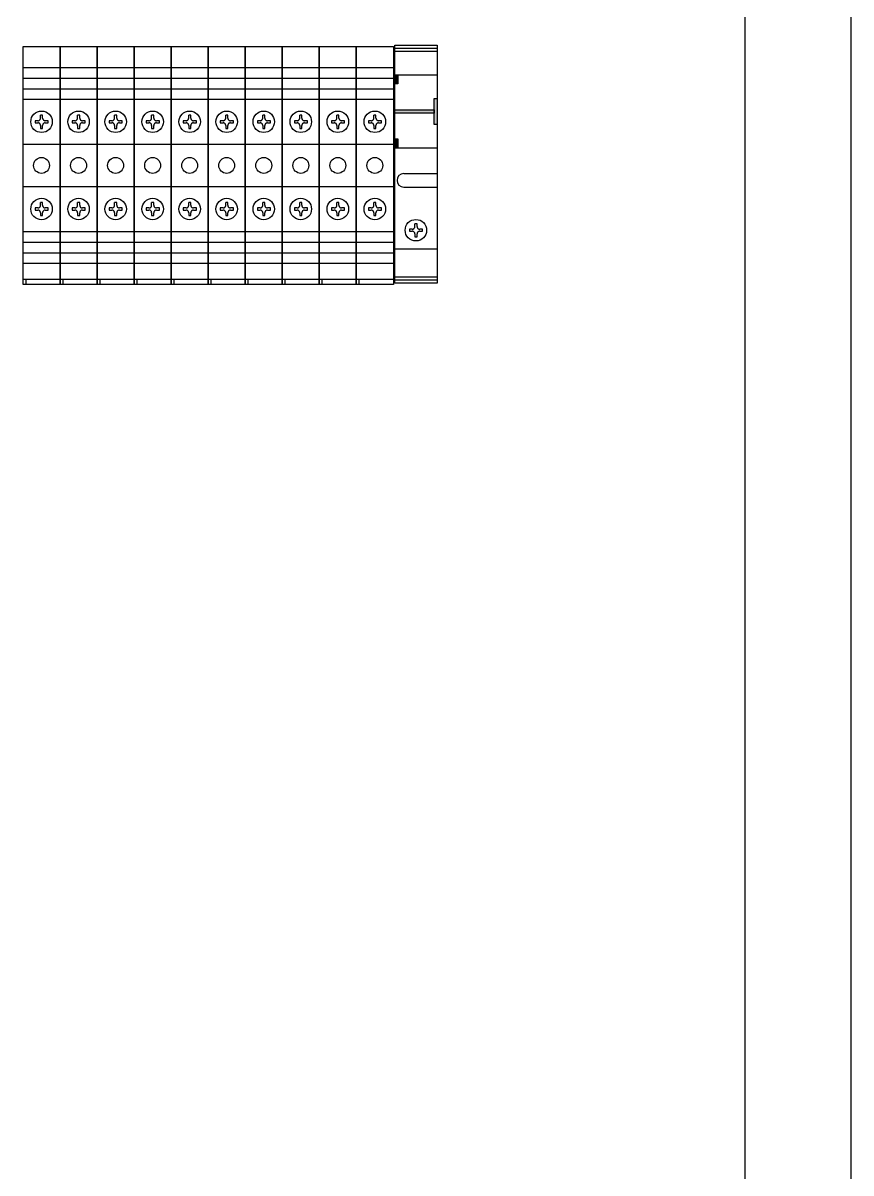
# Model space of a CAD drawing. Extents: x 384754 to 385554, y 356566 to 358766.
# Drawn here: x 385397.7 to 385554.2, y 357248.1 to 357465.5 of the extents above; entities that cross this region are included whole.
import ezdxf

# ---------------------------------------------------------------- set-up
doc = ezdxf.new("R2010")
doc.units = 0
doc.header["$MEASUREMENT"] = 0
doc.linetypes.add('ACAD_ISO02W100', pattern=[15, 12, -3])
doc.linetypes.add('DASHED', pattern=[0.75, 0.5, -0.25])
for name, color, linetype in [('Layer1', 7, 'Continuous'), ('布置图', 30, 'Continuous'), ('文字', 3, 'Continuous')]:
    doc.layers.add(name, color=color, linetype=linetype)

msp = doc.modelspace()

# ---------------------------------------------------------------- hatches: boundary and pattern name
for points in [[(385467.93, 357454), (385468.54, 357454), (385468.54, 357455.75), (385467.93, 357455.75)], [(385475.39, 357446.35), (385475.93, 357446.35), (385475.93, 357451.26), (385475.39, 357451.26)], [(385475.39, 357448.47), (385475.39, 357449.13), (385467.93, 357449.13), (385467.93, 357448.47)], [(385468.54, 357443.61), (385467.93, 357443.61), (385467.93, 357441.86), (385468.54, 357441.86)]]:
    msp.add_hatch(color=7).paths.add_polyline_path(points)

# ---------------------------------------------------------------- linework, layer by layer
at = {"color": 0}
for p, q in [((385467.93, 357460.77), (385475.93, 357460.77)), ((385467.93, 357460.18), (385475.93, 357460.18)), ((385469.64, 357437.07), (385475.93, 357437.07)), ((385469.64, 357434.5), (385475.93, 357434.5)), ((385467.93, 357422.83), (385475.93, 357422.83)), ((385467.93, 357417.54), (385475.93, 357417.54)), ((385467.93, 357416.94), (385475.93, 357416.94))]:
    msp.add_line(p, q, dxfattribs=at)
at = {"color": 1}
for p, q in [((385397.66, 357457.1), (385404.66, 357457.1)), ((385432.66, 357457.1), (385439.66, 357457.1)), ((385397.66, 357455.1), (385404.66, 357455.1)), ((385397.66, 357453.1), (385404.66, 357453.1)), ((385432.66, 357455.1), (385439.66, 357455.1)), ((385432.66, 357453.1), (385439.66, 357453.1)), ((385397.66, 357451.1), (385404.66, 357451.1)), ((385432.66, 357451.1), (385439.66, 357451.1)), ((385397.66, 357442.6), (385404.66, 357442.6)), ((385432.66, 357442.6), (385439.66, 357442.6)), ((385397.66, 357434.6), (385404.66, 357434.6)), ((385432.66, 357434.6), (385439.66, 357434.6)), ((385397.66, 357426.1), (385404.66, 357426.1)), ((385432.66, 357426.1), (385439.66, 357426.1)), ((385397.66, 357424.1), (385404.66, 357424.1)), ((385432.66, 357424.1), (385439.66, 357424.1)), ((385397.66, 357422.1), (385404.66, 357422.1)), ((385432.66, 357422.1), (385439.66, 357422.1)), ((385397.66, 357420.1), (385404.66, 357420.1)), ((385432.66, 357420.1), (385439.66, 357420.1)), ((385397.66, 357417.1), (385404.66, 357417.1)), ((385398.16, 357417.1), (385398.16, 357416.1)), ((385432.66, 357417.1), (385439.66, 357417.1)), ((385433.16, 357417.1), (385433.16, 357416.1))]:
    msp.add_line(p, q, dxfattribs=at)
at = {"color": 7}
for p, q in [((385404.66, 357457.1), (385411.66, 357457.1)), ((385418.66, 357457.1), (385425.66, 357457.1)), ((385439.66, 357457.1), (385446.67, 357457.1)), ((385453.67, 357457.1), (385460.67, 357457.1)), ((385404.66, 357455.1), (385411.66, 357455.1)), ((385404.66, 357453.1), (385411.66, 357453.1)), ((385418.66, 357455.1), (385425.66, 357455.1)), ((385418.66, 357453.1), (385425.66, 357453.1)), ((385439.66, 357455.1), (385446.67, 357455.1)), ((385439.66, 357453.1), (385446.67, 357453.1)), ((385453.67, 357455.1), (385460.67, 357455.1)), ((385453.67, 357453.1), (385460.67, 357453.1)), ((385404.66, 357451.1), (385411.66, 357451.1)), ((385418.66, 357451.1), (385425.66, 357451.1)), ((385439.66, 357451.1), (385446.67, 357451.1)), ((385453.67, 357451.1), (385460.67, 357451.1)), ((385404.66, 357442.6), (385411.66, 357442.6)), ((385418.66, 357442.6), (385425.66, 357442.6)), ((385439.66, 357442.6), (385446.67, 357442.6)), ((385453.67, 357442.6), (385460.67, 357442.6)), ((385404.66, 357434.6), (385411.66, 357434.6)), ((385418.66, 357434.6), (385425.66, 357434.6)), ((385439.66, 357434.6), (385446.67, 357434.6)), ((385453.67, 357434.6), (385460.67, 357434.6)), ((385404.66, 357426.1), (385411.66, 357426.1)), ((385418.66, 357426.1), (385425.66, 357426.1)), ((385439.66, 357426.1), (385446.67, 357426.1)), ((385453.67, 357426.1), (385460.67, 357426.1)), ((385404.66, 357424.1), (385411.66, 357424.1)), ((385418.66, 357424.1), (385425.66, 357424.1)), ((385439.66, 357424.1), (385446.67, 357424.1)), ((385453.67, 357424.1), (385460.67, 357424.1)), ((385404.66, 357422.1), (385411.66, 357422.1)), ((385418.66, 357422.1), (385425.66, 357422.1)), ((385439.66, 357422.1), (385446.67, 357422.1)), ((385453.67, 357422.1), (385460.67, 357422.1)), ((385404.66, 357420.1), (385411.66, 357420.1)), ((385418.66, 357420.1), (385425.66, 357420.1)), ((385439.66, 357420.1), (385446.67, 357420.1)), ((385453.67, 357420.1), (385460.67, 357420.1)), ((385404.66, 357417.1), (385411.66, 357417.1)), ((385405.16, 357417.1), (385405.16, 357416.1)), ((385418.66, 357417.1), (385425.66, 357417.1)), ((385419.16, 357417.1), (385419.16, 357416.1)), ((385439.66, 357417.1), (385446.67, 357417.1)), ((385440.16, 357417.1), (385440.16, 357416.1)), ((385453.67, 357417.1), (385460.67, 357417.1)), ((385454.17, 357417.1), (385454.17, 357416.1))]:
    msp.add_line(p, q, dxfattribs=at)
at = {"color": 4}
for p, q in [((385411.66, 357457.1), (385418.66, 357457.1)), ((385446.67, 357457.1), (385453.67, 357457.1)), ((385411.66, 357455.1), (385418.66, 357455.1)), ((385411.66, 357453.1), (385418.66, 357453.1)), ((385446.67, 357455.1), (385453.67, 357455.1)), ((385446.67, 357453.1), (385453.67, 357453.1)), ((385411.66, 357451.1), (385418.66, 357451.1)), ((385446.67, 357451.1), (385453.67, 357451.1)), ((385411.66, 357442.6), (385418.66, 357442.6)), ((385446.67, 357442.6), (385453.67, 357442.6)), ((385411.66, 357434.6), (385418.66, 357434.6)), ((385446.67, 357434.6), (385453.67, 357434.6)), ((385411.66, 357426.1), (385418.66, 357426.1)), ((385446.67, 357426.1), (385453.67, 357426.1)), ((385411.66, 357424.1), (385418.66, 357424.1)), ((385446.67, 357424.1), (385453.67, 357424.1)), ((385411.66, 357422.1), (385418.66, 357422.1)), ((385446.67, 357422.1), (385453.67, 357422.1)), ((385411.66, 357420.1), (385418.66, 357420.1)), ((385446.67, 357420.1), (385453.67, 357420.1)), ((385411.66, 357417.1), (385418.66, 357417.1)), ((385412.16, 357417.1), (385412.16, 357416.1)), ((385446.67, 357417.1), (385453.67, 357417.1)), ((385447.17, 357417.1), (385447.17, 357416.1))]:
    msp.add_line(p, q, dxfattribs=at)
at = {"color": 3}
for p, q in [((385425.66, 357457.1), (385432.66, 357457.1)), ((385460.67, 357457.1), (385467.67, 357457.1)), ((385425.66, 357455.1), (385432.66, 357455.1)), ((385425.66, 357453.1), (385432.66, 357453.1)), ((385460.67, 357455.1), (385467.67, 357455.1)), ((385460.67, 357453.1), (385467.67, 357453.1)), ((385425.66, 357451.1), (385432.66, 357451.1)), ((385460.67, 357451.1), (385467.67, 357451.1)), ((385425.66, 357442.6), (385432.66, 357442.6)), ((385460.67, 357442.6), (385467.67, 357442.6)), ((385425.66, 357434.6), (385432.66, 357434.6)), ((385460.67, 357434.6), (385467.67, 357434.6)), ((385425.66, 357426.1), (385432.66, 357426.1)), ((385460.67, 357426.1), (385467.67, 357426.1)), ((385425.66, 357424.1), (385432.66, 357424.1)), ((385460.67, 357424.1), (385467.67, 357424.1)), ((385425.66, 357422.1), (385432.66, 357422.1)), ((385460.67, 357422.1), (385467.67, 357422.1)), ((385425.66, 357420.1), (385432.66, 357420.1)), ((385460.67, 357420.1), (385467.67, 357420.1)), ((385425.66, 357417.1), (385432.66, 357417.1)), ((385426.16, 357417.1), (385426.16, 357416.1)), ((385460.67, 357417.1), (385467.67, 357417.1)), ((385461.17, 357417.1), (385461.17, 357416.1))]:
    msp.add_line(p, q, dxfattribs=at)
at = {"color": 2}
msp.add_lwpolyline([(385534.18, 358765.86), (385554.18, 358765.86), (385554.18, 356565.86), (385534.18, 356565.86)], close=True, dxfattribs=at)
at = {"color": 1, "elevation": 0}
for points in [[(385397.66, 357461.1), (385404.66, 357461.1), (385404.66, 357416.1), (385397.66, 357416.1)], [(385432.66, 357461.1), (385439.66, 357461.1), (385439.66, 357416.1), (385432.66, 357416.1)]]:
    msp.add_lwpolyline(points, close=True, dxfattribs=at)
at = {"color": 7, "elevation": 0}
for points in [[(385404.66, 357461.1), (385411.66, 357461.1), (385411.66, 357416.1), (385404.66, 357416.1)], [(385418.66, 357461.1), (385425.66, 357461.1), (385425.66, 357416.1), (385418.66, 357416.1)], [(385439.66, 357461.1), (385446.67, 357461.1), (385446.67, 357416.1), (385439.66, 357416.1)], [(385453.67, 357461.1), (385460.67, 357461.1), (385460.67, 357416.1), (385453.67, 357416.1)]]:
    msp.add_lwpolyline(points, close=True, dxfattribs=at)
at = {"color": 4, "elevation": 0}
for points in [[(385411.66, 357461.1), (385418.66, 357461.1), (385418.66, 357416.1), (385411.66, 357416.1)], [(385446.67, 357461.1), (385453.67, 357461.1), (385453.67, 357416.1), (385446.67, 357416.1)]]:
    msp.add_lwpolyline(points, close=True, dxfattribs=at)
at = {"color": 3, "elevation": 0}
for points in [[(385425.66, 357461.1), (385432.66, 357461.1), (385432.66, 357416.1), (385425.66, 357416.1)], [(385460.67, 357461.1), (385467.67, 357461.1), (385467.67, 357416.1), (385460.67, 357416.1)]]:
    msp.add_lwpolyline(points, close=True, dxfattribs=at)
at = {"color": 0, "elevation": 0}
for points in [[(385467.93, 357461.35), (385475.93, 357461.35), (385475.93, 357416.35), (385467.93, 357416.35)], [(385467.93, 357455.75), (385475.93, 357455.75), (385475.93, 357441.86), (385467.93, 357441.86)], [(385467.93, 357455.75), (385468.54, 357455.75), (385468.54, 357454), (385467.93, 357454)], [(385475.39, 357451.26), (385475.93, 357451.26), (385475.93, 357446.35), (385475.39, 357446.35)], [(385467.93, 357449.13), (385475.39, 357449.13), (385475.39, 357448.47), (385467.93, 357448.47)], [(385467.93, 357443.61), (385468.54, 357443.61), (385468.54, 357441.86), (385467.93, 357441.86)]]:
    msp.add_lwpolyline(points, close=True, dxfattribs=at)
at = {"color": 1}
for centre in [(385401.16, 357438.6), (385436.16, 357438.6)]:
    msp.add_circle(centre, 1.5, dxfattribs=at)
at = {"color": 7}
for centre in [(385408.16, 357438.6), (385422.16, 357438.6), (385443.17, 357438.6), (385457.17, 357438.6)]:
    msp.add_circle(centre, 1.5, dxfattribs=at)
at = {"color": 4}
for centre in [(385415.16, 357438.6), (385450.17, 357438.6)]:
    msp.add_circle(centre, 1.5, dxfattribs=at)
at = {"color": 3}
for centre in [(385429.16, 357438.6), (385464.17, 357438.6)]:
    msp.add_circle(centre, 1.5, dxfattribs=at)
at = {"color": 0}
msp.add_arc((385469.64, 357435.78), 1.28, 90, 270, dxfattribs=at)
at = {"layer": 'Layer1', "color": 1, "lineweight": -3, "ltscale": 50}
for centre in [(385401.16, 357446.85), (385436.16, 357446.85), (385401.16, 357430.35), (385436.16, 357430.35)]:
    msp.add_circle(centre, 2.03, dxfattribs=at)
at = {"layer": 'Layer1', "color": 7, "lineweight": -3, "ltscale": 50}
for centre in [(385408.16, 357446.85), (385422.16, 357446.85), (385443.17, 357446.85), (385457.17, 357446.85), (385408.16, 357430.35), (385422.16, 357430.35), (385443.17, 357430.35), (385457.17, 357430.35), (385471.93, 357426.35)]:
    msp.add_circle(centre, 2.03, dxfattribs=at)
at = {"layer": 'Layer1', "color": 4, "lineweight": -3, "ltscale": 50}
for centre in [(385415.16, 357446.85), (385450.17, 357446.85), (385415.16, 357430.35), (385450.17, 357430.35)]:
    msp.add_circle(centre, 2.03, dxfattribs=at)
at = {"layer": 'Layer1', "color": 3, "lineweight": -3, "ltscale": 50}
for centre in [(385429.16, 357446.85), (385464.17, 357446.85), (385429.16, 357430.35), (385464.17, 357430.35)]:
    msp.add_circle(centre, 2.03, dxfattribs=at)
at = {"layer": '布置图', "linetype": 'DASHED'}
msp.add_lwpolyline([(384754.18, 358765.86), (385554.18, 358765.86), (385554.18, 356565.86), (384754.18, 356565.86)], close=True, dxfattribs=at)
at = {"layer": '文字', "color": 1, "linetype": 'ACAD_ISO02W100'}
for p, q in [((385400.46, 357447.05), (385399.95, 357447.05)), ((385399.95, 357447.05), (385399.95, 357446.66)), ((385399.95, 357446.66), (385400.46, 357446.66)), ((385401.36, 357448.08), (385400.97, 357448.08)), ((385400.97, 357447.56), (385400.97, 357448.08)), ((385401.36, 357447.56), (385401.36, 357448.08)), ((385402.42, 357447.05), (385401.87, 357447.05)), ((385401.87, 357446.66), (385402.42, 357446.66)), ((385402.42, 357446.66), (385402.42, 357447.05)), ((385435.47, 357447.05), (385434.96, 357447.05)), ((385434.96, 357447.05), (385434.96, 357446.66)), ((385434.96, 357446.66), (385435.47, 357446.66)), ((385436.37, 357448.08), (385435.98, 357448.08)), ((385435.98, 357447.56), (385435.98, 357448.08)), ((385436.37, 357447.56), (385436.37, 357448.08)), ((385437.43, 357447.05), (385436.88, 357447.05)), ((385436.88, 357446.66), (385437.43, 357446.66)), ((385437.43, 357446.66), (385437.43, 357447.05)), ((385400.97, 357446.15), (385400.97, 357445.6)), ((385400.97, 357445.6), (385401.36, 357445.6)), ((385401.36, 357445.6), (385401.36, 357446.15)), ((385435.98, 357446.15), (385435.98, 357445.6)), ((385435.98, 357445.6), (385436.37, 357445.6)), ((385436.37, 357445.6), (385436.37, 357446.15)), ((385401.36, 357431.58), (385400.97, 357431.58)), ((385400.97, 357431.06), (385400.97, 357431.58)), ((385401.36, 357431.06), (385401.36, 357431.58)), ((385436.37, 357431.58), (385435.98, 357431.58)), ((385435.98, 357431.06), (385435.98, 357431.58)), ((385436.37, 357431.06), (385436.37, 357431.58)), ((385400.46, 357430.55), (385399.95, 357430.55)), ((385399.95, 357430.55), (385399.95, 357430.16)), ((385399.95, 357430.16), (385400.46, 357430.16)), ((385400.97, 357429.65), (385400.97, 357429.1)), ((385400.97, 357429.1), (385401.36, 357429.1)), ((385401.36, 357429.1), (385401.36, 357429.65)), ((385402.42, 357430.55), (385401.87, 357430.55)), ((385401.87, 357430.16), (385402.42, 357430.16)), ((385402.42, 357430.16), (385402.42, 357430.55)), ((385435.47, 357430.55), (385434.96, 357430.55)), ((385434.96, 357430.55), (385434.96, 357430.16)), ((385434.96, 357430.16), (385435.47, 357430.16)), ((385435.98, 357429.65), (385435.98, 357429.1)), ((385435.98, 357429.1), (385436.37, 357429.1)), ((385436.37, 357429.1), (385436.37, 357429.65)), ((385437.43, 357430.55), (385436.88, 357430.55)), ((385436.88, 357430.16), (385437.43, 357430.16)), ((385437.43, 357430.16), (385437.43, 357430.55))]:
    msp.add_line(p, q, dxfattribs=at)
at = {"layer": '文字', "color": 7, "linetype": 'ACAD_ISO02W100'}
for p, q in [((385407.46, 357447.05), (385406.95, 357447.05)), ((385406.95, 357447.05), (385406.95, 357446.66)), ((385406.95, 357446.66), (385407.46, 357446.66)), ((385408.37, 357448.08), (385407.97, 357448.08)), ((385407.97, 357447.56), (385407.97, 357448.08)), ((385408.37, 357447.56), (385408.37, 357448.08)), ((385409.43, 357447.05), (385408.88, 357447.05)), ((385408.88, 357446.66), (385409.43, 357446.66)), ((385409.43, 357446.66), (385409.43, 357447.05)), ((385421.47, 357447.05), (385420.96, 357447.05)), ((385420.96, 357447.05), (385420.96, 357446.66)), ((385420.96, 357446.66), (385421.47, 357446.66)), ((385422.37, 357448.08), (385421.97, 357448.08)), ((385421.97, 357447.56), (385421.97, 357448.08)), ((385422.37, 357447.56), (385422.37, 357448.08)), ((385423.43, 357447.05), (385422.88, 357447.05)), ((385422.88, 357446.66), (385423.43, 357446.66)), ((385423.43, 357446.66), (385423.43, 357447.05)), ((385442.47, 357447.05), (385441.96, 357447.05)), ((385441.96, 357447.05), (385441.96, 357446.66)), ((385441.96, 357446.66), (385442.47, 357446.66)), ((385443.37, 357448.08), (385442.98, 357448.08)), ((385442.98, 357447.56), (385442.98, 357448.08)), ((385443.37, 357447.56), (385443.37, 357448.08)), ((385444.43, 357447.05), (385443.88, 357447.05)), ((385443.88, 357446.66), (385444.43, 357446.66)), ((385444.43, 357446.66), (385444.43, 357447.05)), ((385456.47, 357447.05), (385455.96, 357447.05)), ((385455.96, 357447.05), (385455.96, 357446.66)), ((385455.96, 357446.66), (385456.47, 357446.66)), ((385457.38, 357448.08), (385456.98, 357448.08)), ((385456.98, 357447.56), (385456.98, 357448.08)), ((385457.38, 357447.56), (385457.38, 357448.08)), ((385458.44, 357447.05), (385457.89, 357447.05)), ((385457.89, 357446.66), (385458.44, 357446.66)), ((385458.44, 357446.66), (385458.44, 357447.05)), ((385407.97, 357446.15), (385407.97, 357445.6)), ((385407.97, 357445.6), (385408.37, 357445.6)), ((385408.37, 357445.6), (385408.37, 357446.15)), ((385421.97, 357446.15), (385421.97, 357445.6)), ((385421.97, 357445.6), (385422.37, 357445.6)), ((385422.37, 357445.6), (385422.37, 357446.15)), ((385442.98, 357446.15), (385442.98, 357445.6)), ((385442.98, 357445.6), (385443.37, 357445.6)), ((385443.37, 357445.6), (385443.37, 357446.15)), ((385456.98, 357446.15), (385456.98, 357445.6)), ((385456.98, 357445.6), (385457.38, 357445.6)), ((385457.38, 357445.6), (385457.38, 357446.15)), ((385408.37, 357431.58), (385407.97, 357431.58)), ((385407.97, 357431.06), (385407.97, 357431.58)), ((385408.37, 357431.06), (385408.37, 357431.58)), ((385422.37, 357431.58), (385421.97, 357431.58)), ((385421.97, 357431.06), (385421.97, 357431.58)), ((385422.37, 357431.06), (385422.37, 357431.58)), ((385443.37, 357431.58), (385442.98, 357431.58)), ((385442.98, 357431.06), (385442.98, 357431.58)), ((385443.37, 357431.06), (385443.37, 357431.58)), ((385457.38, 357431.58), (385456.98, 357431.58)), ((385456.98, 357431.06), (385456.98, 357431.58)), ((385457.38, 357431.06), (385457.38, 357431.58)), ((385407.46, 357430.55), (385406.95, 357430.55)), ((385406.95, 357430.55), (385406.95, 357430.16)), ((385406.95, 357430.16), (385407.46, 357430.16)), ((385407.97, 357429.65), (385407.97, 357429.1)), ((385407.97, 357429.1), (385408.37, 357429.1)), ((385408.37, 357429.1), (385408.37, 357429.65)), ((385409.43, 357430.55), (385408.88, 357430.55)), ((385408.88, 357430.16), (385409.43, 357430.16)), ((385409.43, 357430.16), (385409.43, 357430.55)), ((385421.47, 357430.55), (385420.96, 357430.55)), ((385420.96, 357430.55), (385420.96, 357430.16)), ((385420.96, 357430.16), (385421.47, 357430.16)), ((385421.97, 357429.65), (385421.97, 357429.1)), ((385421.97, 357429.1), (385422.37, 357429.1)), ((385422.37, 357429.1), (385422.37, 357429.65)), ((385423.43, 357430.55), (385422.88, 357430.55)), ((385422.88, 357430.16), (385423.43, 357430.16)), ((385423.43, 357430.16), (385423.43, 357430.55)), ((385442.47, 357430.55), (385441.96, 357430.55)), ((385441.96, 357430.55), (385441.96, 357430.16)), ((385441.96, 357430.16), (385442.47, 357430.16)), ((385442.98, 357429.65), (385442.98, 357429.1)), ((385442.98, 357429.1), (385443.37, 357429.1)), ((385443.37, 357429.1), (385443.37, 357429.65)), ((385444.43, 357430.55), (385443.88, 357430.55)), ((385443.88, 357430.16), (385444.43, 357430.16)), ((385444.43, 357430.16), (385444.43, 357430.55)), ((385456.47, 357430.55), (385455.96, 357430.55)), ((385455.96, 357430.55), (385455.96, 357430.16)), ((385455.96, 357430.16), (385456.47, 357430.16)), ((385456.98, 357429.65), (385456.98, 357429.1)), ((385456.98, 357429.1), (385457.38, 357429.1)), ((385457.38, 357429.1), (385457.38, 357429.65)), ((385458.44, 357430.55), (385457.89, 357430.55)), ((385457.89, 357430.16), (385458.44, 357430.16)), ((385458.44, 357430.16), (385458.44, 357430.55)), ((385472.14, 357427.58), (385471.75, 357427.58)), ((385471.75, 357427.06), (385471.75, 357427.58)), ((385472.14, 357427.06), (385472.14, 357427.58)), ((385471.24, 357426.55), (385470.73, 357426.55)), ((385470.73, 357426.55), (385470.73, 357426.16)), ((385470.73, 357426.16), (385471.24, 357426.16)), ((385471.75, 357425.65), (385471.75, 357425.1)), ((385471.75, 357425.1), (385472.14, 357425.1)), ((385472.14, 357425.1), (385472.14, 357425.65)), ((385473.2, 357426.55), (385472.65, 357426.55)), ((385472.65, 357426.16), (385473.2, 357426.16)), ((385473.2, 357426.16), (385473.2, 357426.55))]:
    msp.add_line(p, q, dxfattribs=at)
at = {"layer": '文字', "color": 4, "linetype": 'ACAD_ISO02W100'}
for p, q in [((385414.46, 357447.05), (385413.95, 357447.05)), ((385413.95, 357447.05), (385413.95, 357446.66)), ((385413.95, 357446.66), (385414.46, 357446.66)), ((385415.37, 357448.08), (385414.97, 357448.08)), ((385414.97, 357447.56), (385414.97, 357448.08)), ((385415.37, 357447.56), (385415.37, 357448.08)), ((385416.43, 357447.05), (385415.88, 357447.05)), ((385415.88, 357446.66), (385416.43, 357446.66)), ((385416.43, 357446.66), (385416.43, 357447.05)), ((385449.47, 357447.05), (385448.96, 357447.05)), ((385448.96, 357447.05), (385448.96, 357446.66)), ((385448.96, 357446.66), (385449.47, 357446.66)), ((385450.37, 357448.08), (385449.98, 357448.08)), ((385449.98, 357447.56), (385449.98, 357448.08)), ((385450.37, 357447.56), (385450.37, 357448.08)), ((385451.44, 357447.05), (385450.88, 357447.05)), ((385450.88, 357446.66), (385451.44, 357446.66)), ((385451.44, 357446.66), (385451.44, 357447.05)), ((385414.97, 357446.15), (385414.97, 357445.6)), ((385414.97, 357445.6), (385415.37, 357445.6)), ((385415.37, 357445.6), (385415.37, 357446.15)), ((385449.98, 357446.15), (385449.98, 357445.6)), ((385449.98, 357445.6), (385450.37, 357445.6)), ((385450.37, 357445.6), (385450.37, 357446.15)), ((385415.37, 357431.58), (385414.97, 357431.58)), ((385414.97, 357431.06), (385414.97, 357431.58)), ((385415.37, 357431.06), (385415.37, 357431.58)), ((385450.37, 357431.58), (385449.98, 357431.58)), ((385449.98, 357431.06), (385449.98, 357431.58)), ((385450.37, 357431.06), (385450.37, 357431.58)), ((385414.46, 357430.55), (385413.95, 357430.55)), ((385413.95, 357430.55), (385413.95, 357430.16)), ((385413.95, 357430.16), (385414.46, 357430.16)), ((385414.97, 357429.65), (385414.97, 357429.1)), ((385414.97, 357429.1), (385415.37, 357429.1)), ((385415.37, 357429.1), (385415.37, 357429.65)), ((385416.43, 357430.55), (385415.88, 357430.55)), ((385415.88, 357430.16), (385416.43, 357430.16)), ((385416.43, 357430.16), (385416.43, 357430.55)), ((385449.47, 357430.55), (385448.96, 357430.55)), ((385448.96, 357430.55), (385448.96, 357430.16)), ((385448.96, 357430.16), (385449.47, 357430.16)), ((385449.98, 357429.65), (385449.98, 357429.1)), ((385449.98, 357429.1), (385450.37, 357429.1)), ((385450.37, 357429.1), (385450.37, 357429.65)), ((385451.44, 357430.55), (385450.88, 357430.55)), ((385450.88, 357430.16), (385451.44, 357430.16)), ((385451.44, 357430.16), (385451.44, 357430.55))]:
    msp.add_line(p, q, dxfattribs=at)
at = {"layer": '文字', "color": 3, "linetype": 'ACAD_ISO02W100'}
for p, q in [((385428.47, 357447.05), (385427.96, 357447.05)), ((385427.96, 357447.05), (385427.96, 357446.66)), ((385427.96, 357446.66), (385428.47, 357446.66)), ((385429.37, 357448.08), (385428.98, 357448.08)), ((385428.98, 357447.56), (385428.98, 357448.08)), ((385429.37, 357447.56), (385429.37, 357448.08)), ((385430.43, 357447.05), (385429.88, 357447.05)), ((385429.88, 357446.66), (385430.43, 357446.66)), ((385430.43, 357446.66), (385430.43, 357447.05)), ((385463.47, 357447.05), (385462.97, 357447.05)), ((385462.97, 357447.05), (385462.97, 357446.66)), ((385462.97, 357446.66), (385463.47, 357446.66)), ((385464.38, 357448.08), (385463.98, 357448.08)), ((385463.98, 357447.56), (385463.98, 357448.08)), ((385464.38, 357447.56), (385464.38, 357448.08)), ((385465.44, 357447.05), (385464.89, 357447.05)), ((385464.89, 357446.66), (385465.44, 357446.66)), ((385465.44, 357446.66), (385465.44, 357447.05)), ((385428.98, 357446.15), (385428.98, 357445.6)), ((385428.98, 357445.6), (385429.37, 357445.6)), ((385429.37, 357445.6), (385429.37, 357446.15)), ((385463.98, 357446.15), (385463.98, 357445.6)), ((385463.98, 357445.6), (385464.38, 357445.6)), ((385464.38, 357445.6), (385464.38, 357446.15)), ((385429.37, 357431.58), (385428.98, 357431.58)), ((385428.98, 357431.06), (385428.98, 357431.58)), ((385429.37, 357431.06), (385429.37, 357431.58)), ((385464.38, 357431.58), (385463.98, 357431.58)), ((385463.98, 357431.06), (385463.98, 357431.58)), ((385464.38, 357431.06), (385464.38, 357431.58)), ((385428.47, 357430.55), (385427.96, 357430.55)), ((385427.96, 357430.55), (385427.96, 357430.16)), ((385427.96, 357430.16), (385428.47, 357430.16)), ((385428.98, 357429.65), (385428.98, 357429.1)), ((385428.98, 357429.1), (385429.37, 357429.1)), ((385429.37, 357429.1), (385429.37, 357429.65)), ((385430.43, 357430.55), (385429.88, 357430.55)), ((385429.88, 357430.16), (385430.43, 357430.16)), ((385430.43, 357430.16), (385430.43, 357430.55)), ((385463.47, 357430.55), (385462.97, 357430.55)), ((385462.97, 357430.55), (385462.97, 357430.16)), ((385462.97, 357430.16), (385463.47, 357430.16)), ((385463.98, 357429.65), (385463.98, 357429.1)), ((385463.98, 357429.1), (385464.38, 357429.1)), ((385464.38, 357429.1), (385464.38, 357429.65)), ((385465.44, 357430.55), (385464.89, 357430.55)), ((385464.89, 357430.16), (385465.44, 357430.16)), ((385465.44, 357430.16), (385465.44, 357430.55))]:
    msp.add_line(p, q, dxfattribs=at)
at = {"layer": '文字', "color": 1, "linetype": 'ACAD_ISO02W100'}
for centre, start, end in [((385400.46, 357447.56), 270, 0), ((385400.46, 357446.15), 0, 90), ((385401.87, 357447.56), 180, 270), ((385401.87, 357446.15), 90, 180), ((385435.47, 357447.56), 270, 0), ((385435.47, 357446.15), 0, 90), ((385436.88, 357447.56), 180, 270), ((385436.88, 357446.15), 90, 180), ((385400.46, 357431.06), 270, 0), ((385400.46, 357429.65), 0, 90), ((385401.87, 357431.06), 180, 270), ((385401.87, 357429.65), 90, 180), ((385435.47, 357431.06), 270, 0), ((385435.47, 357429.65), 0, 90), ((385436.88, 357431.06), 180, 270), ((385436.88, 357429.65), 90, 180)]:
    msp.add_arc(centre, 0.509, start, end, dxfattribs=at)
at = {"layer": '文字', "color": 7, "linetype": 'ACAD_ISO02W100'}
for centre, start, end in [((385407.46, 357447.56), 270, 0), ((385407.46, 357446.15), 0, 90), ((385408.88, 357447.56), 180, 270), ((385408.88, 357446.15), 90, 180), ((385421.47, 357447.56), 270, 0), ((385421.47, 357446.15), 0, 90), ((385422.88, 357447.56), 180, 270), ((385422.88, 357446.15), 90, 180), ((385442.47, 357447.56), 270, 0), ((385442.47, 357446.15), 0, 90), ((385443.88, 357447.56), 180, 270), ((385443.88, 357446.15), 90, 180), ((385456.47, 357447.56), 270, 0), ((385456.47, 357446.15), 0, 90), ((385457.89, 357447.56), 180, 270), ((385457.89, 357446.15), 90, 180), ((385407.46, 357431.06), 270, 0), ((385407.46, 357429.65), 0, 90), ((385408.88, 357431.06), 180, 270), ((385408.88, 357429.65), 90, 180), ((385421.47, 357431.06), 270, 0), ((385421.47, 357429.65), 0, 90), ((385422.88, 357431.06), 180, 270), ((385422.88, 357429.65), 90, 180), ((385442.47, 357431.06), 270, 0), ((385442.47, 357429.65), 0, 90), ((385443.88, 357431.06), 180, 270), ((385443.88, 357429.65), 90, 180), ((385456.47, 357431.06), 270, 0), ((385456.47, 357429.65), 0, 90), ((385457.89, 357431.06), 180, 270), ((385457.89, 357429.65), 90, 180), ((385471.24, 357427.06), 270, 0), ((385472.65, 357427.06), 180, 270), ((385471.24, 357425.65), 0, 90), ((385472.65, 357425.65), 90, 180)]:
    msp.add_arc(centre, 0.509, start, end, dxfattribs=at)
at = {"layer": '文字', "color": 4, "linetype": 'ACAD_ISO02W100'}
for centre, start, end in [((385414.46, 357447.56), 270, 0), ((385414.46, 357446.15), 0, 90), ((385415.88, 357447.56), 180, 270), ((385415.88, 357446.15), 90, 180), ((385449.47, 357447.56), 270, 0), ((385449.47, 357446.15), 0, 90), ((385450.88, 357447.56), 180, 270), ((385450.88, 357446.15), 90, 180), ((385414.46, 357431.06), 270, 0), ((385414.46, 357429.65), 0, 90), ((385415.88, 357431.06), 180, 270), ((385415.88, 357429.65), 90, 180), ((385449.47, 357431.06), 270, 0), ((385449.47, 357429.65), 0, 90), ((385450.88, 357431.06), 180, 270), ((385450.88, 357429.65), 90, 180)]:
    msp.add_arc(centre, 0.509, start, end, dxfattribs=at)
at = {"layer": '文字', "color": 3, "linetype": 'ACAD_ISO02W100'}
for centre, start, end in [((385428.47, 357447.56), 270, 0), ((385428.47, 357446.15), 0, 90), ((385429.88, 357447.56), 180, 270), ((385429.88, 357446.15), 90, 180), ((385463.47, 357447.56), 270, 0), ((385463.47, 357446.15), 0, 90), ((385464.89, 357447.56), 180, 270), ((385464.89, 357446.15), 90, 180), ((385428.47, 357431.06), 270, 0), ((385428.47, 357429.65), 0, 90), ((385429.88, 357431.06), 180, 270), ((385429.88, 357429.65), 90, 180), ((385463.47, 357431.06), 270, 0), ((385463.47, 357429.65), 0, 90), ((385464.89, 357431.06), 180, 270), ((385464.89, 357429.65), 90, 180)]:
    msp.add_arc(centre, 0.509, start, end, dxfattribs=at)

doc.saveas('drawing.dxf')
